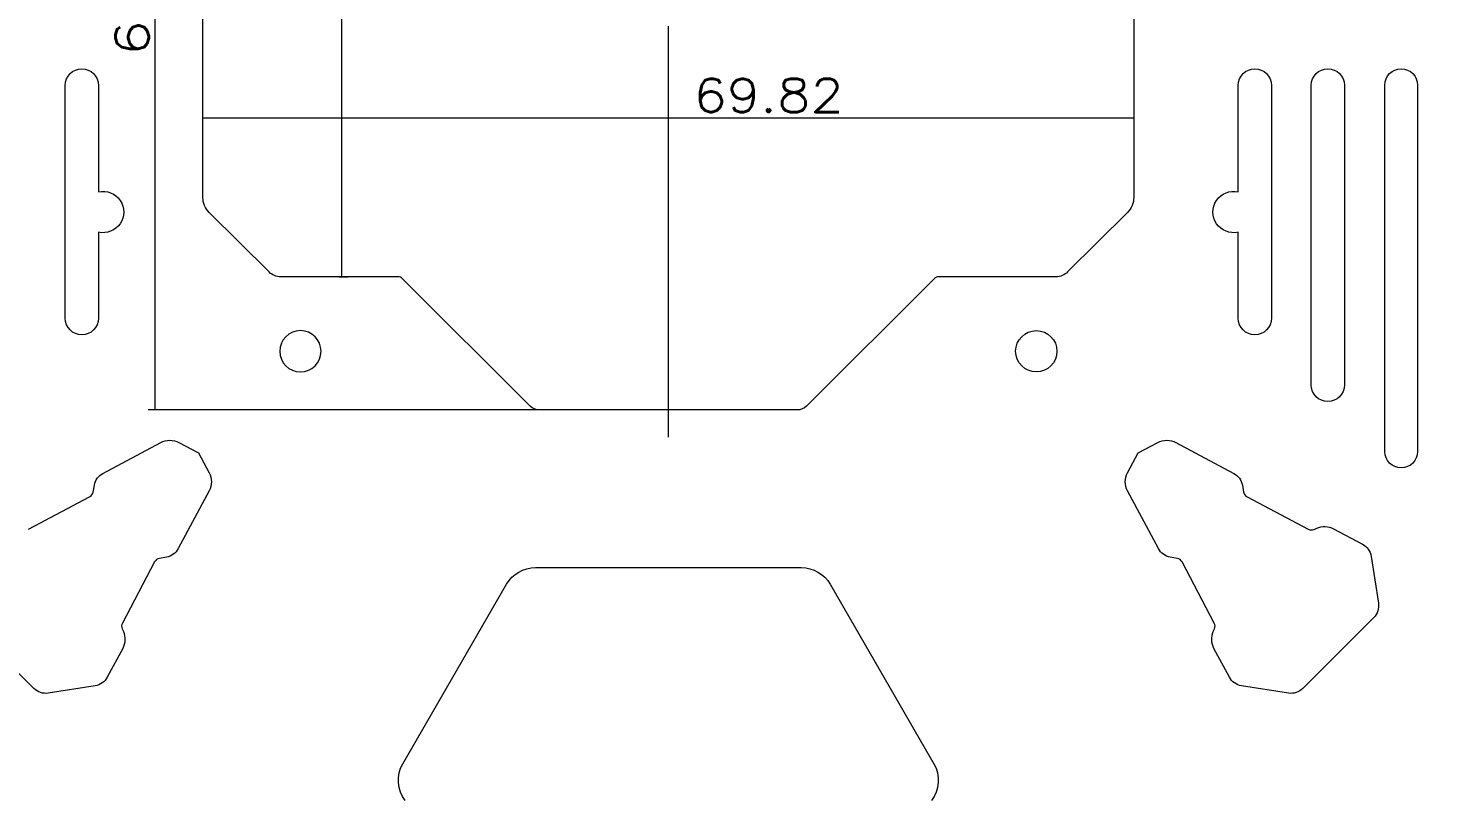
# Model space of a CAD drawing. Header units: millimetres. Extents: x 0 to 420, y 0 to 297.
# Drawn here: x 87.1 to 193.5, y 99.5 to 157.4 of the extents above; entities that cross this region are included whole.
import ezdxf

# ---------------------------------------------------------------- set-up
doc = ezdxf.new("R2010")
doc.units = ezdxf.units.MM
doc.layers.add('1', color=7, linetype='CONTINUOUS')
doc.styles.add('blockfont', font='simplex.shx')
doc.dimstyles.get("Standard").update_dxf_attribs({"dimtxt": 0.18, "dimasz": 0.18, "dimexe": 0.18, "dimexo": 0.0625, "dimgap": 0.09, "dimtad": 0, "dimtih": 1, "dimtoh": 1, "dimdec": 4, "dimzin": 0, "dimdsep": 46, "dimtxsty": 'Standard', "dimcen": 0.09, "dimadec": 0, "dimazin": 0, "dimtfac": 1, "dimtdec": 4, "dimtofl": 0, "dimtmove": 0, "dimatfit": 3, "dimfxl": 1, "dimtolj": 1, "dimtzin": 0, "dimarcsym": 0})

# ---------------------------------------------------------------- blocks, each defined once
blk = doc.blocks.new('DimnDraft3D29')
at = {"layer": '1', "color": 18, "linetype": 'CONTINUOUS', "lineweight": 13}
for p, q in [((110.382319, 182.78787), (111.05763, 182.78787)), ((110.55763, 182.78787), (110.55763, 138.778696)), ((110.381319, 138.778696), (111.05763, 138.778696))]:
    blk.add_line(p, q, dxfattribs=at)
for points in [[(110.55763, 182.78787), (111.093529, 180.787872), (110.021732, 180.787868), (110.55763, 182.78787)], [(110.55763, 138.778696), (110.021732, 140.778694), (111.093529, 140.778698), (110.55763, 138.778696)]]:
    blk.add_solid(points, dxfattribs=at)
at = {"layer": '1', "color": 18, "linetype": 'CONTINUOUS', "lineweight": 13, "insert": (110.114922, 164.254434), "char_height": 2.5, "attachment_point": 7, "rotation": 90, "line_spacing_factor": 0.753012, "style": 'blockfont'}
blk.add_mtext('\\W1.2558;44.01', dxfattribs=at)
blk = doc.blocks.new('DimnDraft3D35')
at = {"layer": '1', "color": 18, "linetype": 'CONTINUOUS', "lineweight": 13}
for p, q in [((125.399475, 192.788469), (96.035382, 192.788469)), ((96.535382, 192.788469), (96.535382, 128.778097)), ((125.399475, 128.778097), (96.035382, 128.778097))]:
    blk.add_line(p, q, dxfattribs=at)
for points in [[(96.535382, 192.788469), (97.07128, 190.788471), (95.999484, 190.788467), (96.535382, 192.788469)], [(96.535382, 128.778097), (95.999484, 130.778095), (97.07128, 130.778099), (96.535382, 128.778097)]]:
    blk.add_solid(points, dxfattribs=at)
at = {"layer": '1', "color": 18, "linetype": 'CONTINUOUS', "lineweight": 13, "insert": (96.092674, 155.348387), "char_height": 2.5, "attachment_point": 7, "rotation": 90, "line_spacing_factor": 0.753012, "style": 'blockfont'}
blk.add_mtext('\\W1.2558;64.01', dxfattribs=at)
blk = doc.blocks.new('DimnDraft3D36')
at = {"layer": '1', "color": 18, "linetype": 'CONTINUOUS', "lineweight": 13}
for p, q in [((162.251111, 245.783283), (255.626376, 245.783283)), ((255.126376, 245.783283), (255.126376, 75.783283)), ((162.251111, 75.783283), (255.626376, 75.783283))]:
    blk.add_line(p, q, dxfattribs=at)
for points in [[(255.126376, 245.783283), (255.662275, 243.783285), (254.590478, 243.783281), (255.126376, 245.783283)], [(255.126376, 75.783283), (254.590478, 77.783281), (255.662275, 77.783285), (255.126376, 75.783283)]]:
    blk.add_solid(points, dxfattribs=at)
at = {"layer": '1', "color": 18, "linetype": 'CONTINUOUS', "lineweight": 13, "insert": (254.683668, 157.822346), "char_height": 2.5, "attachment_point": 7, "rotation": 90, "line_spacing_factor": 0.753012, "style": 'blockfont'}
blk.add_mtext('\\W1.0535;170', dxfattribs=at)
blk = doc.blocks.new('DimnDraft3D40')
at = {"layer": '1', "color": 18, "linetype": 'CONTINUOUS', "lineweight": 13}
blk.add_line((100.151406, 150.701735), (169.974321, 150.701735), dxfattribs=at)
for points in [[(100.151406, 150.701735), (102.151404, 151.237633), (102.151408, 150.165836), (100.151406, 150.701735)], [(169.974321, 150.701735), (167.974323, 150.165836), (167.974319, 151.237633), (169.974321, 150.701735)]]:
    blk.add_solid(points, dxfattribs=at)
at = {"layer": '1', "color": 18, "linetype": 'CONTINUOUS', "lineweight": 13, "insert": (136.949023, 151.144443), "char_height": 2.5, "attachment_point": 7, "line_spacing_factor": 0.753012, "style": 'blockfont'}
blk.add_mtext('\\W1.1692;69.82', dxfattribs=at)
blk = doc.blocks.new('DimnDraft3D41')
at = {"layer": '1', "color": 18, "linetype": 'CONTINUOUS', "lineweight": 13}
for p, q in [((41.012863, 205.277508), (41.012863, 64.076322)), ((229.112863, 205.277508), (229.112863, 64.076322)), ((41.012863, 64.576322), (229.112863, 64.576322))]:
    blk.add_line(p, q, dxfattribs=at)
for points in [[(41.012863, 64.576322), (43.012861, 65.112221), (43.012865, 64.040424), (41.012863, 64.576322)], [(229.112863, 64.576322), (227.112865, 64.040424), (227.112861, 65.112221), (229.112863, 64.576322)]]:
    blk.add_solid(points, dxfattribs=at)
at = {"layer": '1', "color": 18, "linetype": 'CONTINUOUS', "lineweight": 13, "insert": (129.627968, 65.01903), "char_height": 2.5, "attachment_point": 7, "line_spacing_factor": 0.753012, "style": 'blockfont'}
blk.add_mtext('\\W1.2558;188.1', dxfattribs=at)

msp = doc.modelspace()

# ---------------------------------------------------------------- linework, layer by layer
at = {"layer": '1', "color": 155, "linetype": 'CONTINUOUS', "lineweight": 18}
for p, q in [((100.151406, 144.735733), (100.151406, 176.830833)), ((169.974321, 176.830833), (169.974321, 144.735733)), ((89.825372, 135.663707), (89.825372, 153.145401)), ((92.317527, 153.145401), (92.317527, 145.144323)), ((177.808199, 145.144323), (177.808199, 153.145401)), ((180.300355, 153.145401), (180.300355, 135.663707)), ((183.291557, 130.654031), (183.291557, 153.151123)), ((185.772269, 153.151123), (185.772269, 130.654031)), ((188.807799, 125.663287), (188.807799, 153.164039)), ((191.26268, 153.164039), (191.26268, 125.663287)), ((105.112273, 139.141879), (100.623802, 143.600607)), ((169.501925, 143.600607), (165.013454, 139.141879)), ((92.317527, 142.122243), (92.317527, 135.663707)), ((177.808199, 135.663707), (177.808199, 142.122243)), ((114.769425, 138.778696), (105.993213, 138.778696)), ((124.692669, 129.07069), (115.122829, 138.6324)), ((155.002898, 138.6324), (145.433058, 129.07069)), ((164.132514, 138.778696), (155.356301, 138.778696)), ((144.726252, 128.778097), (125.399475, 128.778097)), ((92.647499, 124.016396), (96.985592, 126.335422)), ((98.349912, 126.336943), (99.829704, 125.550123)), ((170.296023, 125.550123), (171.775815, 126.336943)), ((173.140135, 126.335422), (177.478228, 124.016396)), ((99.829704, 125.550123), (100.616523, 124.070332)), ((169.509204, 124.070332), (170.296023, 125.550123)), ((91.909945, 122.603829), (92.006944, 123.137542)), ((100.615002, 122.706012), (98.295976, 118.367918)), ((171.829751, 118.367918), (169.510725, 122.706012)), ((178.118783, 123.137542), (178.215782, 122.603829)), ((87.0599, 119.832716), (91.651009, 122.250848)), ((178.474718, 122.250848), (183.065827, 119.832716)), ((183.498687, 119.816784), (183.703196, 119.905962)), ((184.965637, 119.85597), (187.130922, 118.700043)), ((96.530428, 117.371429), (94.112296, 112.780319)), ((97.417122, 117.727364), (96.88341, 117.630364)), ((173.242317, 117.630364), (172.708604, 117.727364)), ((176.013431, 112.780319), (173.595299, 117.371429)), ((187.7773, 117.790063), (188.326335, 114.271685)), ((125.092215, 116.944085), (145.033512, 116.944085)), ((115.145805, 102.216398), (122.927152, 115.694085)), ((147.198575, 115.694085), (154.979922, 102.216398)), ((87.474654, 107.870981), (82.150562, 113.195074)), ((187.975165, 113.195074), (182.651073, 107.870981)), ((94.096364, 112.347459), (94.185542, 112.14295)), ((175.940185, 112.14295), (176.029363, 112.347459)), ((94.135551, 110.880509), (92.979623, 108.715224)), ((177.146104, 108.715224), (175.990176, 110.880509)), ((92.069644, 108.068846), (88.551265, 107.519811)), ((181.574462, 107.519811), (178.056083, 108.068846))]:
    msp.add_line(p, q, dxfattribs=at)
at = {"layer": '1', "color": 163, "linetype": 'CONTINUOUS', "lineweight": 18}
msp.add_lwpolyline([(135.062863, 126.735733), (135.062863, 128.077635), (135.062863, 129.419537), (135.062863, 130.761439), (135.062863, 132.103341), (135.062863, 133.445243), (135.062863, 134.787145), (135.062863, 136.129047), (135.062863, 137.470949), (135.062863, 138.812851), (135.062863, 140.154753), (135.062863, 141.496655), (135.062863, 142.838557), (135.062863, 144.180459), (135.062863, 145.522361), (135.062863, 146.864263), (135.062863, 148.206165), (135.062863, 149.548067), (135.062863, 150.889969), (135.062863, 152.231871), (135.062863, 153.573773), (135.062863, 154.915675), (135.062863, 156.257577), (135.062863, 157.599479)], dxfattribs=at)
at = {"layer": '1', "color": 155, "linetype": 'CONTINUOUS', "lineweight": 18, "extrusion": (0, 0, -1)}
msp.add_circle((-107.462863, 133.183283), 1.55, dxfattribs=at)
at = {"layer": '1', "color": 155, "linetype": 'CONTINUOUS', "lineweight": 18}
msp.add_circle((162.662863, 133.183283), 1.55, dxfattribs=at)
at = {"layer": '1', "color": 155, "linetype": 'CONTINUOUS', "lineweight": 18, "extrusion": (0, 0, -1)}
for centre, radius, start, end in [((-91.07145, 153.145401), 1.246078, 360, 180), ((-179.054277, 153.145401), 1.246078, 360, 180), ((-184.531913, 153.151123), 1.240356, 0, 180), ((-190.035239, 153.164039), 1.22744, 0, 180), ((-92.662863, 143.633283), 1.55, 77.126608, 282.873392), ((-177.462863, 143.633283), 1.55, 257.126608, 102.873392), ((-101.751406, 144.735733), 1.6, 314.809539, 360), ((-168.374321, 144.735733), 1.6, 180, 225.190461), ((-105.993213, 140.028696), 1.25, 270, 314.809539), ((-164.132514, 140.028696), 1.25, 225.190461, 270), ((-91.07145, 135.663707), 1.246078, 180, 0), ((-179.054277, 135.663707), 1.246078, 180, 0), ((-184.531913, 130.654031), 1.240356, 180, 360), ((-125.399475, 129.778097), 1, 270, 314.975652), ((-144.726252, 129.778097), 1, 225.024348, 270), ((-97.669179, 125.056669), 1.45, 61.87226, 118), ((-172.456548, 125.056669), 1.45, 62, 118.12774), ((-190.035239, 125.663287), 1.22744, 180, 0), ((-93.236798, 122.914022), 1.25, 10.300787, 61.87226), ((-99.336249, 123.389598), 1.45, 152, 208.12774), ((-170.789478, 123.389598), 1.45, 331.87226, 28), ((-176.888929, 122.914022), 1.25, 118.12774, 169.699213), ((-184.282774, 118.57683), 1.45, 66.440019, 118.09533), ((-97.193603, 118.957217), 1.25, 208.12774, 259.699213), ((-172.932124, 118.957217), 1.25, 280.300787, 331.87226), ((-186.542247, 117.597336), 1.25, 118.09533, 171.130657), ((-125.092215, 114.444085), 2.5, 30, 90), ((-145.033512, 114.444085), 2.5, 90, 150), ((-187.091282, 114.078957), 1.25, 171.130657, 225), ((-92.856411, 111.563372), 1.45, 156.440019, 208.09533), ((-177.269316, 111.563372), 1.45, 331.90467, 23.559981), ((-91.876916, 109.303899), 1.25, 208.09533, 261.130657), ((-178.248811, 109.303899), 1.25, 278.869343, 331.90467), ((-88.358538, 108.754865), 1.25, 261.130657, 315), ((-181.767189, 108.754865), 1.25, 225, 278.869343), ((-117.310869, 100.966398), 2.5, 322.75, 30), ((-152.814858, 100.966398), 2.5, 150, 217.25)]:
    msp.add_arc(centre, radius, start, end, dxfattribs=at)
at = {"layer": '1', "color": 155, "linetype": 'CONTINUOUS', "lineweight": 18}
for centre, start, end in [((114.769425, 138.278696), 45.024348, 90), ((155.356301, 138.278696), 90, 134.975652), ((91.418003, 122.693237), 297.775726, 349.699213), ((178.707724, 122.693237), 190.300787, 242.224274), ((183.298833, 120.275105), 242.224274, 293.559981), ((96.972817, 117.138423), 100.300787, 152.224274), ((173.152909, 117.138423), 27.775726, 79.699213), ((94.554685, 112.547314), 152.224274, 203.559981), ((175.571042, 112.547314), 336.440019, 27.775726)]:
    msp.add_arc(centre, 0.5, start, end, dxfattribs=at)

# ---------------------------------------------------------------- dimensions: what is measured, and where the dimension line sits
at = {"layer": '1', "color": 18, "linetype": 'CONTINUOUS', "lineweight": 13}
for base, p1, p2, text, picture, middle in [((255.126376, 75.783283), (162.251111, 245.783283), (162.251111, 75.783283), '\\C18;170', 'DimnDraft3D36', (255.126376, 160.783283)), ((96.535382, 128.778097), (125.399475, 192.788469), (125.399475, 128.778097), '\\C18;64.01', 'DimnDraft3D35', (96.535382, 160.783283)), ((110.55763, 138.778696), (110.382319, 182.78787), (110.381319, 138.778696), '\\C18;44.01', 'DimnDraft3D29', (110.55763, 169.68933))]:
    dim = msp.add_linear_dim(base=base, p1=p1, p2=p2, angle=90, text=text, dimstyle='Standard', override={"dimtxt": 2.5, "dimasz": 2, "dimexe": 0.5, "dimexo": 0, "dimgap": 1.25, "dimtad": 1, "dimtih": 0, "dimtoh": 0, "dimdec": 2, "dimzin": 8, "dimtxsty": 'blockfont', "dimsah": 1, "dimclrd": 18, "dimclre": 18, "dimclrt": 18, "dimtm": -0.005, "dimtdec": 2, "dimtofl": 1, "dimtmove": 0}, dxfattribs=at)
    dim.commit()
    dim.dimension.update_dxf_attribs({"geometry": picture, "text_midpoint": middle, "dimtype": 160})
for base, p1, p2, text, picture, middle in [((229.112863, 64.576322), (41.012863, 205.277508), (229.112863, 205.277508), '\\C18;188.1', 'DimnDraft3D41', (135.062863, 64.576322)), ((169.974321, 150.701735), (100.151406, 150.701735), (169.974321, 150.701735), '\\C18;69.82', 'DimnDraft3D40', (142.383918, 150.701735))]:
    dim = msp.add_linear_dim(base=base, p1=p1, p2=p2, text=text, dimstyle='Standard', override={"dimtxt": 2.5, "dimasz": 2, "dimexe": 0.5, "dimexo": 0, "dimgap": 1.25, "dimtad": 1, "dimtih": 0, "dimdec": 2, "dimzin": 8, "dimtxsty": 'blockfont', "dimsah": 1, "dimclrd": 18, "dimclre": 18, "dimclrt": 18, "dimtm": -0.005, "dimtdec": 2, "dimtofl": 1, "dimtmove": 0}, dxfattribs=at)
    dim.commit()
    dim.dimension.update_dxf_attribs({"geometry": picture, "text_midpoint": middle, "dimtype": 160})

doc.saveas('drawing.dxf')
